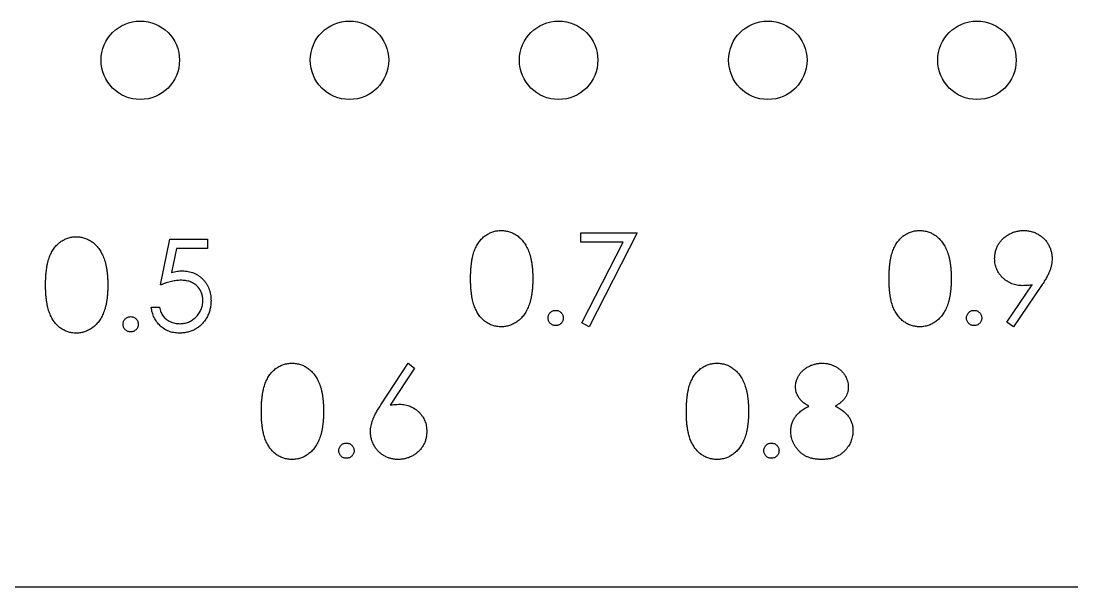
# Model space of a CAD drawing. Header units: millimetres. Extents: x -102 to 51, y -50 to 38.
# Drawn here: x -24.56 to 15.63, y -50.13 to -28.5 of the extents above; entities that cross this region are included whole.
import ezdxf

# ---------------------------------------------------------------- set-up
doc = ezdxf.new("R2010")
doc.units = ezdxf.units.MM

msp = doc.modelspace()

# ---------------------------------------------------------------- linework, layer by layer
at = {"color": 7, "linetype": 'Continuous', "lineweight": 25}
for p, q in [((-19.225, -38.589), (-18.866, -36.839)), ((-18.866, -36.839), (-17.43, -36.839)), ((-17.43, -36.839), (-17.43, -37.198)), ((-3.15, -36.956), (-3.15, -36.597)), ((-3.15, -36.597), (-0.996, -36.597)), ((-1.527, -36.956), (-3.15, -36.956)), ((-3.107, -40.037), (-1.527, -36.956)), ((-0.996, -36.597), (-2.835, -40.187)), ((-18.62, -37.198), (-18.809, -38.118)), ((-17.43, -37.198), (-18.62, -37.198)), ((13.142, -40.012), (14.116, -38.59)), ((14.471, -38.611), (13.393, -40.187)), ((-19.583, -39.441), (-19.269, -39.441)), ((-2.835, -40.187), (-3.107, -40.037)), ((13.393, -40.187), (13.142, -40.012)), ((-10.805, -43.177), (-9.761, -41.58)), ((-9.519, -41.77), (-10.444, -43.184)), ((-9.761, -41.58), (-9.519, -41.77)), ((-92.077, -50.133), (41.371, -50.133))]:
    msp.add_line(p, q, dxfattribs=at)
for centre in [(-20, -30), (-12, -30), (-4, -30), (4, -30), (12, -30)]:
    msp.add_circle(centre, 1.5, dxfattribs=at)
for points, knots in [([(-7.367, -38.348), (-7.367, -38.292), (-7.366, -38.183), (-7.359, -38.025), (-7.348, -37.876), (-7.331, -37.736), (-7.312, -37.607), (-7.286, -37.488), (-7.256, -37.378), (-7.221, -37.278), (-7.182, -37.185), (-7.14, -37.099), (-7.092, -37.019), (-7.042, -36.943), (-6.988, -36.875), (-6.931, -36.811), (-6.868, -36.754), (-6.803, -36.702), (-6.734, -36.657), (-6.663, -36.617), (-6.59, -36.582), (-6.515, -36.556), (-6.439, -36.533), (-6.36, -36.518), (-6.279, -36.509), (-6.225, -36.508), (-6.197, -36.507)], [0, 0, 0, 0, 0.068595, 0.133246, 0.194313, 0.251279, 0.304513, 0.354235, 0.400481, 0.443411, 0.484015, 0.523252, 0.561042, 0.5979, 0.633518, 0.668314, 0.702496, 0.736685, 0.770293, 0.803437, 0.835913, 0.86846, 0.900847, 0.933467, 0.966258, 1, 1, 1, 1]), ([(-6.197, -36.507), (-6.169, -36.508), (-6.114, -36.509), (-6.032, -36.518), (-5.952, -36.534), (-5.875, -36.555), (-5.798, -36.583), (-5.725, -36.617), (-5.652, -36.656), (-5.583, -36.703), (-5.516, -36.755), (-5.452, -36.814), (-5.393, -36.879), (-5.336, -36.949), (-5.284, -37.026), (-5.234, -37.109), (-5.19, -37.199), (-5.147, -37.294), (-5.11, -37.397), (-5.077, -37.508), (-5.05, -37.628), (-5.028, -37.755), (-5.01, -37.892), (-4.998, -38.037), (-4.991, -38.19), (-4.99, -38.295), (-4.989, -38.348)], [0, 0, 0, 0, 0.033788, 0.067194, 0.099862, 0.132567, 0.165151, 0.197913, 0.231319, 0.265083, 0.299255, 0.334399, 0.369943, 0.406284, 0.444064, 0.482998, 0.523354, 0.565537, 0.609613, 0.656391, 0.705885, 0.758325, 0.813832, 0.872795, 0.934722, 1, 1, 1, 1]), ([(8.637, -38.348), (8.637, -38.292), (8.638, -38.183), (8.645, -38.025), (8.657, -37.876), (8.673, -37.736), (8.693, -37.607), (8.719, -37.488), (8.749, -37.378), (8.783, -37.278), (8.822, -37.185), (8.865, -37.099), (8.912, -37.019), (8.962, -36.943), (9.017, -36.875), (9.074, -36.811), (9.136, -36.754), (9.202, -36.702), (9.271, -36.657), (9.341, -36.617), (9.414, -36.582), (9.489, -36.556), (9.566, -36.533), (9.644, -36.518), (9.725, -36.509), (9.78, -36.508), (9.807, -36.507)], [0, 0, 0, 0, 0.068595, 0.133246, 0.194313, 0.251279, 0.304513, 0.354235, 0.400481, 0.443411, 0.484015, 0.523252, 0.561042, 0.5979, 0.633518, 0.668314, 0.702496, 0.736685, 0.770293, 0.803437, 0.835913, 0.86846, 0.900847, 0.933467, 0.966258, 1, 1, 1, 1]), ([(9.807, -36.507), (9.835, -36.508), (9.89, -36.509), (9.972, -36.518), (10.052, -36.534), (10.13, -36.555), (10.206, -36.583), (10.28, -36.617), (10.352, -36.656), (10.421, -36.703), (10.489, -36.755), (10.552, -36.814), (10.612, -36.879), (10.668, -36.949), (10.721, -37.026), (10.77, -37.109), (10.814, -37.199), (10.857, -37.294), (10.894, -37.397), (10.927, -37.508), (10.954, -37.628), (10.977, -37.755), (10.994, -37.892), (11.007, -38.037), (11.013, -38.19), (11.015, -38.295), (11.015, -38.348)], [0, 0, 0, 0, 0.033788, 0.067194, 0.099862, 0.132567, 0.165151, 0.197913, 0.231319, 0.265083, 0.299255, 0.334399, 0.369943, 0.406284, 0.444064, 0.482998, 0.523354, 0.565537, 0.609613, 0.656391, 0.705885, 0.758325, 0.813832, 0.872795, 0.934722, 1, 1, 1, 1]), ([(12.675, -37.579), (12.677, -37.53), (12.681, -37.434), (12.708, -37.294), (12.753, -37.161), (12.816, -37.036), (12.895, -36.921), (12.99, -36.818), (13.101, -36.727), (13.224, -36.649), (13.357, -36.586), (13.497, -36.54), (13.642, -36.513), (13.74, -36.509), (13.79, -36.507)], [0, 0, 0, 0, 0.085249, 0.167327, 0.248175, 0.328829, 0.409908, 0.490584, 0.572993, 0.658265, 0.744222, 0.82906, 0.913938, 1, 1, 1, 1]), ([(13.79, -36.507), (13.838, -36.509), (13.934, -36.513), (14.075, -36.539), (14.21, -36.584), (14.338, -36.646), (14.457, -36.723), (14.563, -36.815), (14.656, -36.922), (14.734, -37.041), (14.796, -37.169), (14.841, -37.303), (14.869, -37.442), (14.872, -37.535), (14.874, -37.583)], [0, 0, 0, 0, 0.0855321, 0.1690034, 0.2519432, 0.335682, 0.4194086, 0.5012649, 0.5837029, 0.6680004, 0.7519187, 0.8345977, 0.9165257, 1, 1, 1, 1]), ([(-23.622, -38.59), (-23.622, -38.534), (-23.621, -38.425), (-23.614, -38.266), (-23.602, -38.117), (-23.586, -37.978), (-23.566, -37.849), (-23.54, -37.729), (-23.51, -37.62), (-23.476, -37.519), (-23.437, -37.427), (-23.394, -37.34), (-23.347, -37.26), (-23.297, -37.185), (-23.242, -37.116), (-23.185, -37.052), (-23.123, -36.996), (-23.057, -36.944), (-22.988, -36.898), (-22.918, -36.858), (-22.845, -36.824), (-22.77, -36.797), (-22.693, -36.775), (-22.614, -36.76), (-22.534, -36.75), (-22.479, -36.749), (-22.452, -36.749)], [0, 0, 0, 0, 0.068595, 0.133246, 0.194313, 0.251279, 0.304513, 0.354235, 0.400481, 0.443411, 0.484015, 0.523252, 0.561042, 0.5979, 0.633518, 0.668314, 0.702496, 0.736685, 0.770293, 0.803437, 0.835913, 0.86846, 0.900847, 0.933467, 0.966258, 1, 1, 1, 1]), ([(-22.452, -36.749), (-22.424, -36.749), (-22.369, -36.75), (-22.287, -36.76), (-22.207, -36.775), (-22.129, -36.797), (-22.053, -36.824), (-21.979, -36.858), (-21.907, -36.898), (-21.837, -36.945), (-21.77, -36.997), (-21.707, -37.055), (-21.647, -37.12), (-21.59, -37.191), (-21.538, -37.268), (-21.489, -37.351), (-21.444, -37.44), (-21.402, -37.536), (-21.365, -37.639), (-21.332, -37.75), (-21.305, -37.869), (-21.282, -37.997), (-21.265, -38.133), (-21.252, -38.278), (-21.246, -38.431), (-21.244, -38.536), (-21.244, -38.59)], [0, 0, 0, 0, 0.033788, 0.067194, 0.099862, 0.132567, 0.165151, 0.197913, 0.231319, 0.265083, 0.299255, 0.334399, 0.369943, 0.406284, 0.444064, 0.482998, 0.523354, 0.565537, 0.609613, 0.656391, 0.705885, 0.758325, 0.813832, 0.872795, 0.934722, 1, 1, 1, 1]), ([(13.747, -38.616), (13.711, -38.615), (13.639, -38.613), (13.533, -38.599), (13.431, -38.576), (13.333, -38.543), (13.24, -38.501), (13.151, -38.449), (13.066, -38.388), (12.986, -38.318), (12.914, -38.241), (12.85, -38.16), (12.796, -38.074), (12.752, -37.983), (12.718, -37.888), (12.693, -37.789), (12.678, -37.686), (12.676, -37.615), (12.675, -37.579)], [0, 0, 0, 0, 0.066295, 0.130131, 0.192862, 0.25436, 0.31591, 0.377338, 0.440205, 0.504175, 0.568034, 0.630228, 0.690861, 0.751422, 0.811466, 0.87275, 0.935391, 1, 1, 1, 1]), ([(14.874, -37.583), (14.873, -37.62), (14.871, -37.694), (14.854, -37.807), (14.825, -37.923), (14.793, -38.02), (14.762, -38.101), (14.733, -38.165), (14.7, -38.232), (14.662, -38.302), (14.622, -38.375), (14.575, -38.451), (14.525, -38.53), (14.489, -38.583), (14.471, -38.611)], [0, 0, 0, 0, 0.09832, 0.199417, 0.305603, 0.416162, 0.474582, 0.537006, 0.603857, 0.67409, 0.749417, 0.828253, 0.912054, 1, 1, 1, 1]), ([(-18.809, -38.118), (-18.772, -38.108), (-18.7, -38.088), (-18.594, -38.066), (-18.493, -38.053), (-18.428, -38.051), (-18.396, -38.05)], [0, 0, 0, 0, 0.275068, 0.532901, 0.773973, 1, 1, 1, 1]), ([(-18.396, -38.05), (-18.357, -38.051), (-18.281, -38.053), (-18.168, -38.069), (-18.061, -38.094), (-17.959, -38.129), (-17.862, -38.174), (-17.771, -38.23), (-17.685, -38.295), (-17.605, -38.371), (-17.532, -38.454), (-17.469, -38.543), (-17.415, -38.637), (-17.371, -38.738), (-17.336, -38.844), (-17.313, -38.956), (-17.298, -39.074), (-17.296, -39.154), (-17.295, -39.195)], [0, 0, 0, 0, 0.065808, 0.129394, 0.190894, 0.251281, 0.310815, 0.370371, 0.430768, 0.492881, 0.555104, 0.616067, 0.677256, 0.73826, 0.800762, 0.864778, 0.931045, 1, 1, 1, 1]), ([(-18.453, -38.409), (-18.48, -38.41), (-18.536, -38.411), (-18.622, -38.42), (-18.713, -38.434), (-18.807, -38.453), (-18.906, -38.479), (-19.008, -38.51), (-19.115, -38.547), (-19.187, -38.574), (-19.225, -38.589)], [0, 0, 0, 0, 0.102203, 0.211023, 0.3251, 0.446502, 0.573788, 0.708901, 0.850358, 1, 1, 1, 1]), ([(-17.609, -39.182), (-17.61, -39.154), (-17.611, -39.099), (-17.622, -39.018), (-17.64, -38.942), (-17.665, -38.87), (-17.698, -38.802), (-17.737, -38.737), (-17.784, -38.678), (-17.839, -38.623), (-17.898, -38.572), (-17.963, -38.528), (-18.033, -38.492), (-18.108, -38.461), (-18.188, -38.438), (-18.272, -38.421), (-18.361, -38.411), (-18.422, -38.41), (-18.453, -38.409)], [0, 0, 0, 0, 0.065351, 0.127916, 0.18836, 0.247216, 0.30563, 0.36377, 0.422661, 0.482687, 0.5433, 0.604118, 0.664965, 0.727413, 0.791468, 0.858055, 0.927037, 1, 1, 1, 1]), ([(-6.197, -40.187), (-6.225, -40.186), (-6.279, -40.185), (-6.36, -40.176), (-6.438, -40.161), (-6.515, -40.139), (-6.589, -40.113), (-6.661, -40.079), (-6.732, -40.039), (-6.8, -39.995), (-6.865, -39.943), (-6.927, -39.887), (-6.985, -39.823), (-7.038, -39.753), (-7.089, -39.679), (-7.136, -39.598), (-7.18, -39.511), (-7.219, -39.418), (-7.254, -39.317), (-7.285, -39.206), (-7.31, -39.086), (-7.331, -38.957), (-7.348, -38.818), (-7.359, -38.67), (-7.366, -38.512), (-7.367, -38.404), (-7.367, -38.348)], [0, 0, 0, 0, 0.033787, 0.066622, 0.099285, 0.131361, 0.163585, 0.196104, 0.228902, 0.262158, 0.295991, 0.330218, 0.36506, 0.400951, 0.43762, 0.475708, 0.515381, 0.556414, 0.599765, 0.646424, 0.696431, 0.749782, 0.806573, 0.867436, 0.931887, 1, 1, 1, 1]), ([(-4.989, -38.348), (-4.99, -38.402), (-4.991, -38.506), (-4.998, -38.659), (-5.011, -38.803), (-5.027, -38.939), (-5.049, -39.066), (-5.077, -39.184), (-5.108, -39.295), (-5.145, -39.398), (-5.187, -39.492), (-5.232, -39.581), (-5.28, -39.664), (-5.333, -39.741), (-5.389, -39.813), (-5.45, -39.877), (-5.513, -39.936), (-5.581, -39.989), (-5.651, -40.035), (-5.723, -40.076), (-5.798, -40.11), (-5.874, -40.138), (-5.952, -40.16), (-6.032, -40.175), (-6.114, -40.186), (-6.169, -40.186), (-6.197, -40.187)], [0, 0, 0, 0, 0.065063, 0.126773, 0.185516, 0.240765, 0.29298, 0.34225, 0.388919, 0.432776, 0.474628, 0.514775, 0.553606, 0.591426, 0.628028, 0.663804, 0.698984, 0.733591, 0.767628, 0.801208, 0.834264, 0.866981, 0.89972, 0.932702, 0.966176, 1, 1, 1, 1]), ([(9.807, -40.187), (9.78, -40.186), (9.725, -40.185), (9.644, -40.176), (9.566, -40.161), (9.49, -40.139), (9.415, -40.113), (9.343, -40.079), (9.273, -40.039), (9.204, -39.995), (9.139, -39.943), (9.077, -39.887), (9.02, -39.823), (8.966, -39.753), (8.915, -39.679), (8.868, -39.598), (8.825, -39.511), (8.785, -39.418), (8.75, -39.317), (8.719, -39.206), (8.695, -39.086), (8.674, -38.957), (8.657, -38.818), (8.645, -38.67), (8.638, -38.512), (8.637, -38.404), (8.637, -38.348)], [0, 0, 0, 0, 0.033787, 0.066622, 0.099285, 0.131361, 0.163585, 0.196104, 0.228902, 0.262158, 0.295991, 0.330218, 0.36506, 0.400951, 0.43762, 0.475708, 0.515381, 0.556414, 0.599765, 0.646424, 0.696431, 0.749782, 0.806573, 0.867436, 0.931887, 1, 1, 1, 1]), ([(11.015, -38.348), (11.015, -38.402), (11.013, -38.506), (11.007, -38.659), (10.994, -38.803), (10.977, -38.939), (10.955, -39.066), (10.927, -39.184), (10.897, -39.295), (10.859, -39.398), (10.818, -39.492), (10.772, -39.581), (10.724, -39.664), (10.672, -39.741), (10.616, -39.813), (10.555, -39.877), (10.491, -39.936), (10.424, -39.989), (10.353, -40.035), (10.281, -40.076), (10.207, -40.11), (10.131, -40.138), (10.053, -40.16), (9.972, -40.175), (9.89, -40.186), (9.835, -40.186), (9.807, -40.187)], [0, 0, 0, 0, 0.065063, 0.126773, 0.185516, 0.240765, 0.29298, 0.34225, 0.388919, 0.432776, 0.474628, 0.514775, 0.553606, 0.591426, 0.628028, 0.663804, 0.698984, 0.733591, 0.767628, 0.801208, 0.834264, 0.866981, 0.89972, 0.932702, 0.966176, 1, 1, 1, 1]), ([(-22.452, -40.428), (-22.479, -40.428), (-22.534, -40.427), (-22.614, -40.417), (-22.693, -40.402), (-22.769, -40.381), (-22.844, -40.354), (-22.916, -40.32), (-22.986, -40.281), (-23.054, -40.236), (-23.119, -40.185), (-23.182, -40.128), (-23.239, -40.064), (-23.293, -39.995), (-23.344, -39.92), (-23.391, -39.839), (-23.434, -39.753), (-23.474, -39.659), (-23.509, -39.558), (-23.54, -39.448), (-23.564, -39.328), (-23.585, -39.199), (-23.602, -39.06), (-23.614, -38.912), (-23.621, -38.754), (-23.622, -38.646), (-23.622, -38.59)], [0, 0, 0, 0, 0.033787, 0.066622, 0.099285, 0.131361, 0.163585, 0.196104, 0.228902, 0.262158, 0.295991, 0.330218, 0.36506, 0.400951, 0.43762, 0.475708, 0.515381, 0.556414, 0.599765, 0.646424, 0.696431, 0.749782, 0.806573, 0.867436, 0.931887, 1, 1, 1, 1]), ([(-21.244, -38.59), (-21.244, -38.643), (-21.246, -38.748), (-21.252, -38.9), (-21.265, -39.044), (-21.281, -39.18), (-21.304, -39.307), (-21.331, -39.426), (-21.362, -39.537), (-21.4, -39.639), (-21.441, -39.734), (-21.486, -39.823), (-21.535, -39.906), (-21.587, -39.983), (-21.643, -40.054), (-21.704, -40.119), (-21.768, -40.178), (-21.835, -40.231), (-21.906, -40.277), (-21.977, -40.318), (-22.052, -40.351), (-22.128, -40.38), (-22.206, -40.401), (-22.287, -40.417), (-22.369, -40.427), (-22.424, -40.428), (-22.452, -40.428)], [0, 0, 0, 0, 0.065063, 0.126773, 0.185516, 0.240765, 0.29298, 0.34225, 0.388919, 0.432776, 0.474628, 0.514775, 0.553606, 0.591426, 0.628028, 0.663804, 0.698984, 0.733591, 0.767628, 0.801208, 0.834264, 0.866981, 0.89972, 0.932702, 0.966176, 1, 1, 1, 1]), ([(14.116, -38.59), (14.053, -38.597), (13.931, -38.612), (13.808, -38.615), (13.747, -38.616)], [0, 0, 0, 0, 0.507858, 1, 1, 1, 1]), ([(-17.295, -39.195), (-17.296, -39.224), (-17.297, -39.28), (-17.304, -39.364), (-17.317, -39.447), (-17.334, -39.527), (-17.357, -39.606), (-17.384, -39.683), (-17.417, -39.758), (-17.454, -39.831), (-17.495, -39.901), (-17.541, -39.967), (-17.589, -40.029), (-17.641, -40.087), (-17.698, -40.14), (-17.757, -40.189), (-17.82, -40.235), (-17.887, -40.275), (-17.956, -40.312), (-18.028, -40.342), (-18.103, -40.369), (-18.18, -40.391), (-18.26, -40.408), (-18.343, -40.419), (-18.429, -40.427), (-18.486, -40.428), (-18.516, -40.428)], [0, 0, 0, 0, 0.0440145, 0.0874341, 0.1301184, 0.1725537, 0.2145548, 0.2562981, 0.2984382, 0.340849, 0.3827152, 0.423924, 0.4642462, 0.5040737, 0.5438619, 0.5835667, 0.6230943, 0.6632291, 0.7035513, 0.7439379, 0.7845413, 0.8257501, 0.8677574, 0.9107452, 0.9549144, 1, 1, 1, 1]), ([(-18.497, -40.069), (-18.467, -40.068), (-18.408, -40.067), (-18.322, -40.054), (-18.238, -40.035), (-18.158, -40.007), (-18.08, -39.972), (-18.007, -39.927), (-17.936, -39.876), (-17.87, -39.817), (-17.809, -39.752), (-17.755, -39.682), (-17.71, -39.608), (-17.673, -39.531), (-17.644, -39.449), (-17.624, -39.363), (-17.612, -39.274), (-17.61, -39.213), (-17.609, -39.182)], [0, 0, 0, 0, 0.064207, 0.126425, 0.18768, 0.248216, 0.308305, 0.369661, 0.431699, 0.495947, 0.559758, 0.622295, 0.683911, 0.745092, 0.80674, 0.869087, 0.93329, 1, 1, 1, 1]), ([(-18.516, -40.428), (-18.551, -40.428), (-18.619, -40.426), (-18.72, -40.412), (-18.816, -40.392), (-18.909, -40.361), (-18.997, -40.323), (-19.08, -40.274), (-19.161, -40.219), (-19.235, -40.154), (-19.305, -40.083), (-19.366, -40.006), (-19.422, -39.925), (-19.469, -39.838), (-19.51, -39.746), (-19.541, -39.649), (-19.567, -39.547), (-19.578, -39.477), (-19.583, -39.441)], [0, 0, 0, 0, 0.0654211, 0.1287084, 0.1902361, 0.2507244, 0.3106372, 0.3707664, 0.4316147, 0.493523, 0.5558835, 0.6173424, 0.678668, 0.7407114, 0.8029854, 0.8668026, 0.9323472, 1, 1, 1, 1]), ([(-19.269, -39.441), (-19.262, -39.474), (-19.247, -39.539), (-19.214, -39.629), (-19.174, -39.709), (-19.127, -39.781), (-19.07, -39.843), (-19.006, -39.899), (-18.933, -39.949), (-18.853, -39.991), (-18.768, -40.026), (-18.68, -40.05), (-18.589, -40.067), (-18.528, -40.068), (-18.497, -40.069)], [0, 0, 0, 0, 0.094687, 0.181994, 0.264377, 0.34218, 0.418618, 0.496509, 0.577369, 0.661511, 0.746733, 0.831258, 0.915206, 1, 1, 1, 1]), ([(-4.406, -39.85), (-4.405, -39.83), (-4.403, -39.792), (-4.386, -39.737), (-4.359, -39.687), (-4.322, -39.642), (-4.277, -39.605), (-4.227, -39.578), (-4.172, -39.562), (-4.134, -39.56), (-4.114, -39.559)], [0, 0, 0, 0, 0.129097, 0.252046, 0.373905, 0.501038, 0.628171, 0.751376, 0.872426, 1, 1, 1, 1]), ([(-4.114, -39.559), (-4.095, -39.56), (-4.057, -39.562), (-4.001, -39.578), (-3.951, -39.605), (-3.907, -39.642), (-3.87, -39.687), (-3.841, -39.736), (-3.826, -39.792), (-3.824, -39.83), (-3.823, -39.85)], [0, 0, 0, 0, 0.127519, 0.249986, 0.371792, 0.49887, 0.625948, 0.748492, 0.870959, 1, 1, 1, 1]), ([(11.599, -39.85), (11.6, -39.83), (11.602, -39.792), (11.618, -39.737), (11.646, -39.687), (11.683, -39.642), (11.727, -39.605), (11.778, -39.578), (11.833, -39.562), (11.871, -39.56), (11.89, -39.559)], [0, 0, 0, 0, 0.129097, 0.252046, 0.373905, 0.501038, 0.628171, 0.751376, 0.872426, 1, 1, 1, 1]), ([(11.89, -39.559), (11.91, -39.56), (11.948, -39.562), (12.003, -39.578), (12.053, -39.605), (12.098, -39.642), (12.134, -39.687), (12.163, -39.736), (12.178, -39.792), (12.181, -39.83), (12.182, -39.85)], [0, 0, 0, 0, 0.127519, 0.249986, 0.371792, 0.49887, 0.625948, 0.748492, 0.870959, 1, 1, 1, 1]), ([(-20.66, -40.092), (-20.659, -40.072), (-20.657, -40.033), (-20.64, -39.978), (-20.613, -39.928), (-20.576, -39.884), (-20.532, -39.846), (-20.481, -39.819), (-20.426, -39.803), (-20.388, -39.801), (-20.369, -39.8)], [0, 0, 0, 0, 0.129097, 0.252046, 0.373905, 0.501038, 0.628171, 0.751376, 0.872426, 1, 1, 1, 1]), ([(-20.369, -40.383), (-20.388, -40.382), (-20.426, -40.38), (-20.481, -40.363), (-20.532, -40.336), (-20.576, -40.299), (-20.613, -40.254), (-20.641, -40.204), (-20.657, -40.149), (-20.659, -40.111), (-20.66, -40.092)], [0, 0, 0, 0, 0.127757, 0.249414, 0.372796, 0.500111, 0.62861, 0.750643, 0.873768, 1, 1, 1, 1]), ([(-20.369, -39.8), (-20.349, -39.801), (-20.311, -39.804), (-20.256, -39.819), (-20.206, -39.847), (-20.161, -39.884), (-20.125, -39.928), (-20.096, -39.978), (-20.08, -40.034), (-20.078, -40.072), (-20.077, -40.092)], [0, 0, 0, 0, 0.127519, 0.249986, 0.371792, 0.49887, 0.625948, 0.748492, 0.870959, 1, 1, 1, 1]), ([(-20.077, -40.092), (-20.078, -40.111), (-20.081, -40.149), (-20.096, -40.204), (-20.125, -40.254), (-20.161, -40.299), (-20.206, -40.336), (-20.256, -40.364), (-20.311, -40.38), (-20.349, -40.382), (-20.369, -40.383)], [0, 0, 0, 0, 0.1261777, 0.2488206, 0.37154, 0.4999837, 0.6272442, 0.7492255, 0.872298, 1, 1, 1, 1]), ([(-4.114, -40.142), (-4.134, -40.141), (-4.172, -40.139), (-4.227, -40.122), (-4.277, -40.095), (-4.322, -40.058), (-4.358, -40.013), (-4.386, -39.962), (-4.403, -39.908), (-4.405, -39.869), (-4.406, -39.85)], [0, 0, 0, 0, 0.127757, 0.249414, 0.372796, 0.500111, 0.62861, 0.750643, 0.873768, 1, 1, 1, 1]), ([(-3.823, -39.85), (-3.824, -39.869), (-3.826, -39.907), (-3.841, -39.963), (-3.87, -40.012), (-3.907, -40.058), (-3.951, -40.095), (-4.001, -40.122), (-4.056, -40.139), (-4.095, -40.141), (-4.114, -40.142)], [0, 0, 0, 0, 0.126178, 0.248821, 0.37154, 0.499984, 0.627244, 0.749226, 0.872298, 1, 1, 1, 1]), ([(11.89, -40.142), (11.871, -40.141), (11.833, -40.139), (11.778, -40.122), (11.727, -40.095), (11.683, -40.058), (11.646, -40.013), (11.618, -39.962), (11.602, -39.908), (11.6, -39.869), (11.599, -39.85)], [0, 0, 0, 0, 0.1277566, 0.2494144, 0.3727965, 0.5001113, 0.6286099, 0.7506434, 0.8737684, 1, 1, 1, 1]), ([(12.182, -39.85), (12.181, -39.869), (12.178, -39.907), (12.163, -39.963), (12.134, -40.012), (12.098, -40.058), (12.053, -40.095), (12.003, -40.122), (11.948, -40.139), (11.91, -40.141), (11.89, -40.142)], [0, 0, 0, 0, 0.126178, 0.248821, 0.37154, 0.499984, 0.627244, 0.749226, 0.872298, 1, 1, 1, 1]), ([(-15.37, -43.421), (-15.369, -43.365), (-15.369, -43.256), (-15.362, -43.097), (-15.35, -42.948), (-15.334, -42.809), (-15.314, -42.68), (-15.288, -42.56), (-15.258, -42.451), (-15.223, -42.35), (-15.184, -42.258), (-15.142, -42.171), (-15.094, -42.091), (-15.045, -42.016), (-14.99, -41.947), (-14.933, -41.883), (-14.87, -41.827), (-14.805, -41.775), (-14.736, -41.729), (-14.665, -41.689), (-14.593, -41.655), (-14.517, -41.628), (-14.441, -41.606), (-14.362, -41.591), (-14.282, -41.581), (-14.227, -41.58), (-14.199, -41.58)], [0, 0, 0, 0, 0.068595, 0.133246, 0.194313, 0.251279, 0.304513, 0.354235, 0.400481, 0.443411, 0.484015, 0.523252, 0.561042, 0.5979, 0.633518, 0.668314, 0.702496, 0.736685, 0.770293, 0.803437, 0.835913, 0.86846, 0.900847, 0.933467, 0.966258, 1, 1, 1, 1]), ([(-14.199, -41.58), (-14.172, -41.58), (-14.116, -41.581), (-14.034, -41.591), (-13.955, -41.606), (-13.877, -41.628), (-13.801, -41.655), (-13.727, -41.689), (-13.655, -41.729), (-13.585, -41.776), (-13.518, -41.828), (-13.455, -41.886), (-13.395, -41.951), (-13.338, -42.022), (-13.286, -42.099), (-13.237, -42.182), (-13.192, -42.271), (-13.149, -42.367), (-13.113, -42.47), (-13.079, -42.581), (-13.052, -42.7), (-13.03, -42.828), (-13.013, -42.964), (-13, -43.109), (-12.993, -43.262), (-12.992, -43.367), (-12.991, -43.421)], [0, 0, 0, 0, 0.033788, 0.067194, 0.099862, 0.132567, 0.165151, 0.197913, 0.231319, 0.265083, 0.299255, 0.334399, 0.369943, 0.406284, 0.444064, 0.482998, 0.523354, 0.565537, 0.609613, 0.656391, 0.705885, 0.758325, 0.813832, 0.872795, 0.934722, 1, 1, 1, 1]), ([(0.885, -43.421), (0.885, -43.365), (0.886, -43.256), (0.893, -43.097), (0.905, -42.948), (0.921, -42.809), (0.94, -42.68), (0.967, -42.56), (0.996, -42.451), (1.031, -42.35), (1.07, -42.258), (1.112, -42.171), (1.16, -42.091), (1.21, -42.016), (1.264, -41.947), (1.322, -41.883), (1.384, -41.827), (1.45, -41.775), (1.519, -41.729), (1.589, -41.689), (1.662, -41.655), (1.737, -41.628), (1.814, -41.606), (1.892, -41.591), (1.973, -41.581), (2.027, -41.58), (2.055, -41.58)], [0, 0, 0, 0, 0.068595, 0.133246, 0.194313, 0.251279, 0.304513, 0.354235, 0.400481, 0.443411, 0.484015, 0.523252, 0.561042, 0.5979, 0.633518, 0.668314, 0.702496, 0.736685, 0.770293, 0.803437, 0.835913, 0.86846, 0.900847, 0.933467, 0.966258, 1, 1, 1, 1]), ([(2.055, -41.58), (2.083, -41.58), (2.138, -41.581), (2.22, -41.591), (2.3, -41.606), (2.378, -41.628), (2.454, -41.655), (2.528, -41.689), (2.6, -41.729), (2.669, -41.776), (2.737, -41.828), (2.8, -41.886), (2.86, -41.951), (2.916, -42.022), (2.968, -42.099), (3.018, -42.182), (3.062, -42.271), (3.105, -42.367), (3.142, -42.47), (3.175, -42.581), (3.202, -42.7), (3.224, -42.828), (3.242, -42.964), (3.254, -43.109), (3.261, -43.262), (3.262, -43.367), (3.263, -43.421)], [0, 0, 0, 0, 0.033788, 0.067194, 0.099862, 0.132567, 0.165151, 0.197913, 0.231319, 0.265083, 0.299255, 0.334399, 0.369943, 0.406284, 0.444064, 0.482998, 0.523354, 0.565537, 0.609613, 0.656391, 0.705885, 0.758325, 0.813832, 0.872795, 0.934722, 1, 1, 1, 1]), ([(5.058, -42.478), (5.06, -42.441), (5.063, -42.366), (5.089, -42.254), (5.133, -42.144), (5.192, -42.037), (5.265, -41.936), (5.353, -41.846), (5.454, -41.767), (5.566, -41.7), (5.688, -41.646), (5.815, -41.608), (5.948, -41.584), (6.038, -41.581), (6.084, -41.58)], [0, 0, 0, 0, 0.074058, 0.14887, 0.226668, 0.307735, 0.391157, 0.473929, 0.557928, 0.644989, 0.733364, 0.821092, 0.909287, 1, 1, 1, 1]), ([(6.084, -41.58), (6.128, -41.581), (6.216, -41.584), (6.345, -41.608), (6.468, -41.648), (6.586, -41.701), (6.695, -41.768), (6.792, -41.848), (6.877, -41.938), (6.948, -42.039), (7.006, -42.146), (7.046, -42.258), (7.072, -42.372), (7.075, -42.449), (7.077, -42.488)], [0, 0, 0, 0, 0.08941, 0.176306, 0.262626, 0.349446, 0.435498, 0.518928, 0.601355, 0.684256, 0.765807, 0.844877, 0.92228, 1, 1, 1, 1]), ([(5.569, -43.22), (5.528, -43.198), (5.45, -43.155), (5.346, -43.076), (5.256, -42.991), (5.184, -42.897), (5.127, -42.798), (5.088, -42.694), (5.062, -42.587), (5.059, -42.515), (5.058, -42.478)], [0, 0, 0, 0, 0.14586, 0.282426, 0.41085, 0.535029, 0.654701, 0.770133, 0.884556, 1, 1, 1, 1]), ([(7.077, -42.488), (7.076, -42.526), (7.073, -42.6), (7.049, -42.709), (7.009, -42.811), (6.955, -42.907), (6.884, -42.995), (6.797, -43.078), (6.696, -43.154), (6.619, -43.197), (6.58, -43.22)], [0, 0, 0, 0, 0.121904, 0.2394126, 0.3554101, 0.4720907, 0.592859, 0.7187035, 0.8548924, 1, 1, 1, 1]), ([(-11.197, -44.194), (-11.195, -44.157), (-11.193, -44.084), (-11.176, -43.972), (-11.149, -43.858), (-11.119, -43.762), (-11.087, -43.682), (-11.06, -43.618), (-11.027, -43.553), (-10.992, -43.483), (-10.951, -43.411), (-10.906, -43.335), (-10.857, -43.257), (-10.823, -43.204), (-10.805, -43.177)], [0, 0, 0, 0, 0.097818, 0.199726, 0.305276, 0.415811, 0.474472, 0.537274, 0.603657, 0.674299, 0.749834, 0.828598, 0.912378, 1, 1, 1, 1]), ([(-10.444, -43.184), (-10.382, -43.174), (-10.262, -43.155), (-10.14, -43.152), (-10.081, -43.15)], [0, 0, 0, 0, 0.512659, 1, 1, 1, 1]), ([(-10.081, -43.15), (-10.046, -43.151), (-9.976, -43.153), (-9.873, -43.168), (-9.774, -43.19), (-9.68, -43.224), (-9.589, -43.266), (-9.503, -43.317), (-9.421, -43.379), (-9.344, -43.448), (-9.273, -43.525), (-9.211, -43.607), (-9.159, -43.693), (-9.117, -43.783), (-9.084, -43.878), (-9.06, -43.977), (-9.046, -44.081), (-9.044, -44.151), (-9.043, -44.187)], [0, 0, 0, 0, 0.065231, 0.128405, 0.190067, 0.250943, 0.311546, 0.372863, 0.435024, 0.499072, 0.563091, 0.62551, 0.68668, 0.747283, 0.808563, 0.870742, 0.934341, 1, 1, 1, 1]), ([(4.878, -44.179), (4.879, -44.154), (4.88, -44.106), (4.888, -44.034), (4.901, -43.964), (4.918, -43.896), (4.941, -43.83), (4.97, -43.766), (5.003, -43.704), (5.041, -43.643), (5.085, -43.584), (5.135, -43.527), (5.192, -43.471), (5.255, -43.418), (5.324, -43.364), (5.4, -43.315), (5.482, -43.265), (5.539, -43.235), (5.569, -43.22)], [0, 0, 0, 0, 0.058854, 0.116315, 0.172675, 0.22878, 0.28458, 0.340257, 0.39663, 0.453507, 0.512318, 0.572648, 0.636022, 0.702363, 0.771483, 0.844184, 0.92007, 1, 1, 1, 1]), ([(6.58, -43.22), (6.609, -43.235), (6.665, -43.264), (6.744, -43.311), (6.817, -43.36), (6.885, -43.41), (6.947, -43.461), (7.002, -43.516), (7.052, -43.57), (7.095, -43.627), (7.133, -43.686), (7.166, -43.746), (7.194, -43.809), (7.217, -43.873), (7.235, -43.94), (7.248, -44.008), (7.255, -44.078), (7.256, -44.126), (7.257, -44.15)], [0, 0, 0, 0, 0.079525, 0.1551, 0.22722, 0.295911, 0.362056, 0.42552, 0.485813, 0.544495, 0.60146, 0.657841, 0.713974, 0.769468, 0.82613, 0.882885, 0.940701, 1, 1, 1, 1]), ([(-14.199, -45.259), (-14.227, -45.259), (-14.282, -45.258), (-14.362, -45.248), (-14.44, -45.233), (-14.517, -45.212), (-14.591, -45.185), (-14.664, -45.151), (-14.734, -45.112), (-14.802, -45.067), (-14.867, -45.016), (-14.929, -44.959), (-14.987, -44.895), (-15.041, -44.826), (-15.091, -44.751), (-15.138, -44.67), (-15.182, -44.583), (-15.221, -44.49), (-15.257, -44.389), (-15.288, -44.279), (-15.312, -44.159), (-15.333, -44.03), (-15.35, -43.891), (-15.362, -43.743), (-15.369, -43.585), (-15.369, -43.477), (-15.37, -43.421)], [0, 0, 0, 0, 0.033787, 0.066622, 0.099285, 0.131361, 0.163585, 0.196104, 0.228902, 0.262158, 0.295991, 0.330218, 0.36506, 0.400951, 0.43762, 0.475708, 0.515381, 0.556414, 0.599765, 0.646424, 0.696431, 0.749782, 0.806573, 0.867436, 0.931887, 1, 1, 1, 1]), ([(-12.991, -43.421), (-12.992, -43.474), (-12.993, -43.579), (-13, -43.731), (-13.013, -43.875), (-13.029, -44.011), (-13.052, -44.138), (-13.079, -44.257), (-13.11, -44.368), (-13.148, -44.47), (-13.189, -44.565), (-13.234, -44.654), (-13.282, -44.737), (-13.335, -44.814), (-13.391, -44.885), (-13.452, -44.95), (-13.515, -45.009), (-13.583, -45.062), (-13.653, -45.108), (-13.725, -45.149), (-13.8, -45.182), (-13.876, -45.211), (-13.954, -45.232), (-14.034, -45.247), (-14.116, -45.258), (-14.172, -45.259), (-14.199, -45.259)], [0, 0, 0, 0, 0.065063, 0.126773, 0.185516, 0.240765, 0.29298, 0.34225, 0.388919, 0.432776, 0.474628, 0.514775, 0.553606, 0.591426, 0.628028, 0.663804, 0.698984, 0.733591, 0.767628, 0.801208, 0.834264, 0.866981, 0.89972, 0.932702, 0.966176, 1, 1, 1, 1]), ([(2.055, -45.259), (2.027, -45.259), (1.973, -45.258), (1.892, -45.248), (1.814, -45.233), (1.738, -45.212), (1.663, -45.185), (1.591, -45.151), (1.521, -45.112), (1.452, -45.067), (1.387, -45.016), (1.325, -44.959), (1.268, -44.895), (1.214, -44.826), (1.163, -44.751), (1.116, -44.67), (1.073, -44.583), (1.033, -44.49), (0.998, -44.389), (0.967, -44.279), (0.942, -44.159), (0.921, -44.03), (0.904, -43.891), (0.893, -43.743), (0.886, -43.585), (0.885, -43.477), (0.885, -43.421)], [0, 0, 0, 0, 0.033787, 0.066622, 0.099285, 0.131361, 0.163585, 0.196104, 0.228902, 0.262158, 0.295991, 0.330218, 0.36506, 0.400951, 0.43762, 0.475708, 0.515381, 0.556414, 0.599765, 0.646424, 0.696431, 0.749782, 0.806573, 0.867436, 0.931887, 1, 1, 1, 1]), ([(3.263, -43.421), (3.262, -43.474), (3.261, -43.579), (3.255, -43.731), (3.242, -43.875), (3.225, -44.011), (3.203, -44.138), (3.175, -44.257), (3.145, -44.368), (3.107, -44.47), (3.065, -44.565), (3.02, -44.654), (2.972, -44.737), (2.919, -44.814), (2.863, -44.885), (2.803, -44.95), (2.739, -45.009), (2.672, -45.062), (2.601, -45.108), (2.529, -45.149), (2.454, -45.182), (2.379, -45.211), (2.3, -45.232), (2.22, -45.247), (2.138, -45.258), (2.083, -45.259), (2.055, -45.259)], [0, 0, 0, 0, 0.065063, 0.126773, 0.185516, 0.240765, 0.29298, 0.34225, 0.388919, 0.432776, 0.474628, 0.514775, 0.553606, 0.591426, 0.628028, 0.663804, 0.698984, 0.733591, 0.767628, 0.801208, 0.834264, 0.866981, 0.89972, 0.932702, 0.966176, 1, 1, 1, 1]), ([(-10.136, -45.259), (-10.184, -45.258), (-10.277, -45.255), (-10.414, -45.228), (-10.546, -45.184), (-10.672, -45.124), (-10.788, -45.048), (-10.892, -44.956), (-10.983, -44.851), (-11.059, -44.732), (-11.119, -44.605), (-11.165, -44.472), (-11.191, -44.334), (-11.195, -44.241), (-11.197, -44.194)], [0, 0, 0, 0, 0.084335, 0.167052, 0.249566, 0.33274, 0.415915, 0.497828, 0.580373, 0.6646, 0.749467, 0.83251, 0.915639, 1, 1, 1, 1]), ([(-9.043, -44.187), (-9.044, -44.236), (-9.047, -44.333), (-9.075, -44.473), (-9.118, -44.607), (-9.18, -44.732), (-9.257, -44.848), (-9.351, -44.95), (-9.459, -45.042), (-9.58, -45.119), (-9.711, -45.181), (-9.848, -45.226), (-9.991, -45.254), (-10.088, -45.257), (-10.136, -45.259)], [0, 0, 0, 0, 0.085948, 0.169125, 0.250399, 0.33229, 0.413364, 0.494172, 0.576022, 0.660757, 0.745783, 0.830044, 0.914028, 1, 1, 1, 1]), ([(6.063, -45.259), (6.016, -45.258), (5.924, -45.256), (5.791, -45.241), (5.667, -45.214), (5.551, -45.178), (5.444, -45.13), (5.347, -45.071), (5.257, -45.003), (5.178, -44.924), (5.108, -44.838), (5.047, -44.751), (4.995, -44.66), (4.952, -44.568), (4.919, -44.474), (4.896, -44.377), (4.881, -44.279), (4.879, -44.212), (4.878, -44.179)], [0, 0, 0, 0, 0.078556, 0.152863, 0.22356, 0.290375, 0.355403, 0.418291, 0.480389, 0.543073, 0.604924, 0.664398, 0.721943, 0.778375, 0.83383, 0.888861, 0.944089, 1, 1, 1, 1]), ([(7.257, -44.15), (7.256, -44.184), (7.254, -44.25), (7.241, -44.349), (7.221, -44.445), (7.192, -44.537), (7.154, -44.627), (7.108, -44.713), (7.055, -44.797), (7.013, -44.849), (6.992, -44.875)], [0, 0, 0, 0, 0.128158, 0.253673, 0.377325, 0.499385, 0.622918, 0.745839, 0.871395, 1, 1, 1, 1]), ([(-12.408, -44.923), (-12.407, -44.903), (-12.405, -44.864), (-12.388, -44.809), (-12.361, -44.759), (-12.324, -44.715), (-12.279, -44.677), (-12.229, -44.65), (-12.174, -44.634), (-12.136, -44.632), (-12.116, -44.631)], [0, 0, 0, 0, 0.129097, 0.252046, 0.373905, 0.501038, 0.628171, 0.751376, 0.872426, 1, 1, 1, 1]), ([(-12.116, -45.214), (-12.136, -45.213), (-12.174, -45.211), (-12.229, -45.194), (-12.279, -45.167), (-12.324, -45.13), (-12.361, -45.085), (-12.388, -45.035), (-12.405, -44.98), (-12.407, -44.942), (-12.408, -44.923)], [0, 0, 0, 0, 0.1277566, 0.2494144, 0.3727965, 0.5001113, 0.6286099, 0.7506434, 0.8737684, 1, 1, 1, 1]), ([(-12.116, -44.631), (-12.097, -44.632), (-12.059, -44.634), (-12.004, -44.65), (-11.954, -44.678), (-11.909, -44.715), (-11.872, -44.759), (-11.844, -44.809), (-11.828, -44.865), (-11.826, -44.903), (-11.825, -44.923)], [0, 0, 0, 0, 0.127519, 0.249986, 0.371792, 0.49887, 0.625948, 0.748492, 0.870959, 1, 1, 1, 1]), ([(-11.825, -44.923), (-11.826, -44.942), (-11.828, -44.98), (-11.844, -45.035), (-11.873, -45.085), (-11.909, -45.13), (-11.954, -45.167), (-12.004, -45.194), (-12.059, -45.211), (-12.097, -45.213), (-12.116, -45.214)], [0, 0, 0, 0, 0.126178, 0.248821, 0.37154, 0.499984, 0.627244, 0.749226, 0.872298, 1, 1, 1, 1]), ([(3.846, -44.923), (3.847, -44.903), (3.849, -44.864), (3.866, -44.809), (3.894, -44.759), (3.931, -44.715), (3.975, -44.677), (4.025, -44.65), (4.081, -44.634), (4.119, -44.632), (4.138, -44.631)], [0, 0, 0, 0, 0.129097, 0.252046, 0.373905, 0.501038, 0.628171, 0.751376, 0.872426, 1, 1, 1, 1]), ([(4.138, -45.214), (4.119, -45.213), (4.08, -45.211), (4.026, -45.194), (3.975, -45.167), (3.93, -45.13), (3.894, -45.085), (3.866, -45.035), (3.85, -44.98), (3.847, -44.942), (3.846, -44.923)], [0, 0, 0, 0, 0.127757, 0.249414, 0.372796, 0.500111, 0.62861, 0.750643, 0.873768, 1, 1, 1, 1]), ([(4.138, -44.631), (4.158, -44.632), (4.196, -44.634), (4.251, -44.65), (4.301, -44.678), (4.345, -44.715), (4.382, -44.759), (4.411, -44.809), (4.426, -44.865), (4.429, -44.903), (4.43, -44.923)], [0, 0, 0, 0, 0.1275189, 0.2499859, 0.3717924, 0.4988704, 0.6259484, 0.7484917, 0.8709588, 1, 1, 1, 1]), ([(4.43, -44.923), (4.428, -44.942), (4.426, -44.98), (4.411, -45.035), (4.382, -45.085), (4.346, -45.13), (4.301, -45.167), (4.251, -45.194), (4.196, -45.211), (4.158, -45.213), (4.138, -45.214)], [0, 0, 0, 0, 0.126178, 0.248821, 0.37154, 0.499984, 0.627244, 0.749226, 0.872298, 1, 1, 1, 1]), ([(6.992, -44.875), (6.964, -44.906), (6.908, -44.966), (6.814, -45.045), (6.71, -45.112), (6.597, -45.166), (6.475, -45.208), (6.345, -45.238), (6.207, -45.255), (6.112, -45.258), (6.063, -45.259)], [0, 0, 0, 0, 0.119283, 0.237093, 0.354796, 0.474576, 0.59746, 0.724926, 0.858883, 1, 1, 1, 1])]:
    msp.add_open_spline(points, degree=3, knots=knots, dxfattribs=at)

doc.saveas('drawing.dxf')
